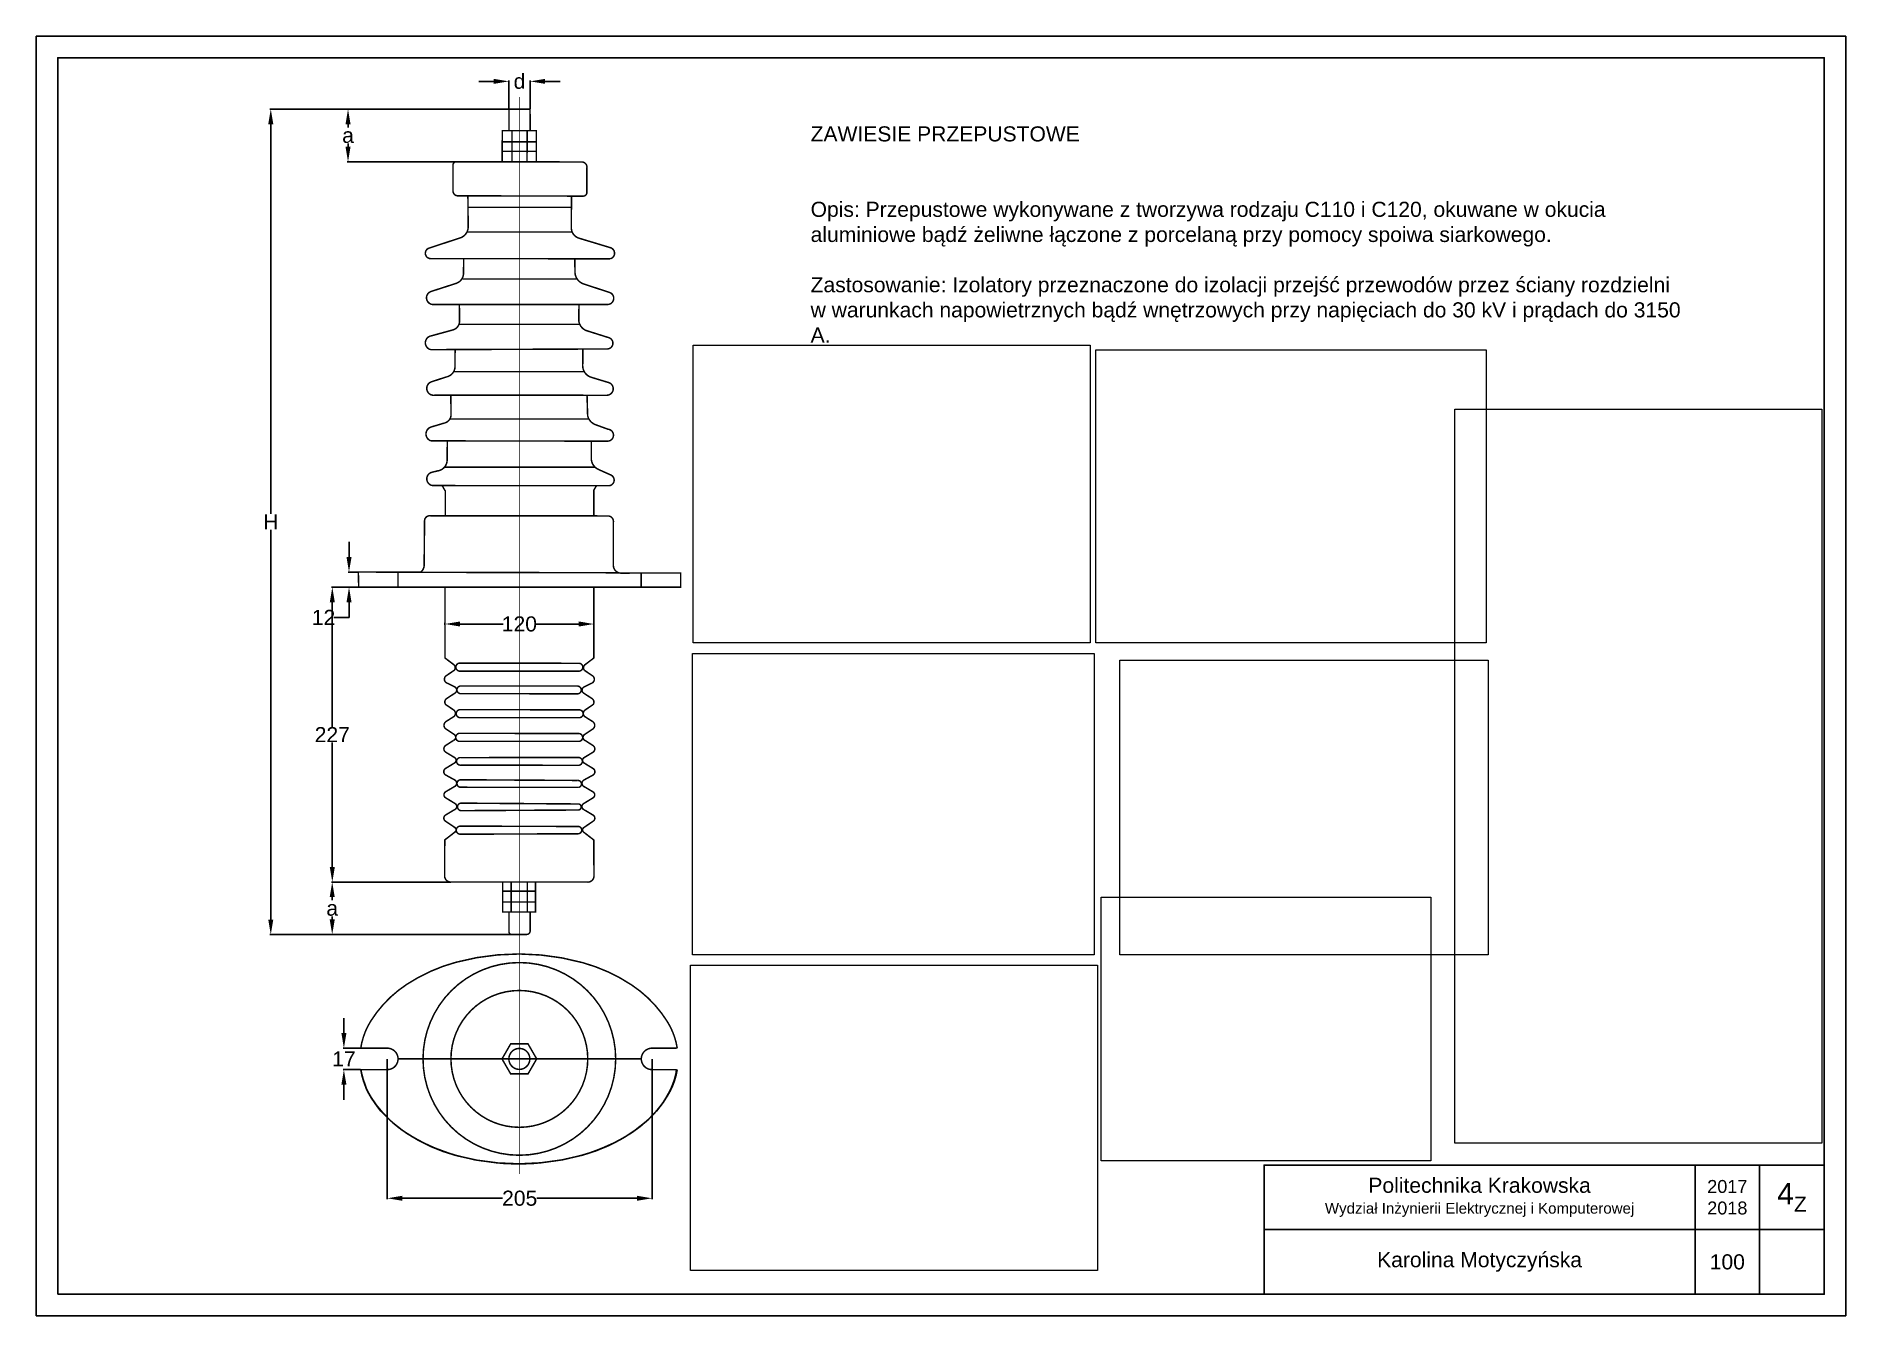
# Model space of a CAD drawing. Header units: inches. Extents: x 14 to 434, y 9 to 306.
import ezdxf

# ---------------------------------------------------------------- set-up
doc = ezdxf.new("R2010")
doc.units = ezdxf.units.IN
doc.header["$MEASUREMENT"] = 0
doc.linetypes.add('ACAD_ISO10W100', pattern=[18, 12, -3, 0, -3])
doc.layers.add('RENDER2', color=7, linetype='Continuous')
doc.layers.add('RYSUNEK', color=7, linetype='Continuous')
doc.layers.add('rendery', color=7, linetype='Continuous', true_color=0xffffff)
doc.styles.get("Standard").update_dxf_attribs({"font": 'arial.ttf'})
doc.dimstyles.get("Standard").update_dxf_attribs({"dimtxt": 3.5, "dimasz": 3.5, "dimexe": 0.18, "dimexo": 0.0625, "dimgap": 0.09, "dimtad": 0, "dimtih": 1, "dimtoh": 1, "dimdec": 4, "dimzin": 0, "dimdsep": 46, "dimtxsty": 'Standard', "dimcen": 0.09, "dimadec": 0, "dimazin": 0, "dimtfac": 1, "dimtdec": 4, "dimtofl": 0, "dimtmove": 0, "dimatfit": 3, "dimfxl": 1, "dimtolj": 1, "dimtzin": 0, "dimarcsym": 0})
picture_1 = doc.add_image_def('image1.jpg', size_in_pixel=(275, 550))
picture_2 = doc.add_image_def('image2.jpeg', size_in_pixel=(800, 600))
picture_3 = doc.add_image_def('image3.jpeg', size_in_pixel=(800, 600))
picture_4 = doc.add_image_def('image4.jpeg', size_in_pixel=(800, 600))
picture_5 = doc.add_image_def('image5.jpg', size_in_pixel=(1600, 1280))
picture_6 = doc.add_image_def('image6.jpg', size_in_pixel=(1600, 1280))
picture_7 = doc.add_image_def('image7.jpeg', size_in_pixel=(800, 600))

# ---------------------------------------------------------------- blocks, each defined once
blk = doc.blocks.new('*D1')
at = {"layer": 'RYSUNEK', "color": 0, "lineweight": -2, "transparency": 16777216}
for p, q in [((119.84, 295.3), (116.34, 295.3)), ((123.34, 288.92), (123.34, 295.48)), ((128.25, 288.92), (128.25, 295.48)), ((131.75, 295.3), (135.25, 295.3))]:
    blk.add_line(p, q, dxfattribs=at)
at = {"layer": 'RYSUNEK', "color": 0, "lineweight": 18, "transparency": 16777216}
for points in [[(119.84, 295.88), (119.84, 294.72), (123.34, 295.3)], [(131.75, 295.88), (131.75, 294.72), (128.25, 295.3)]]:
    blk.add_solid(points, dxfattribs=at)
at = {"layer": 'RYSUNEK', "color": 0, "transparency": 16777216, "insert": (125.8, 295.3), "char_height": 3.5, "attachment_point": 5}
blk.add_mtext('\\A1;d', dxfattribs=at)
blk = doc.blocks.new('*D2')
at = {"layer": 'RYSUNEK', "color": 0, "lineweight": -2, "transparency": 16777216}
for p, q in [((123.28, 288.86), (85.82, 288.86)), ((86, 285.36), (86, 284.62)), ((86, 280.13), (86, 280.88)), ((111.08, 276.63), (85.82, 276.63))]:
    blk.add_line(p, q, dxfattribs=at)
at = {"layer": 'RYSUNEK', "color": 0, "lineweight": 18, "transparency": 16777216}
for points in [[(85.42, 285.36), (86.59, 285.36), (86, 288.86)], [(85.42, 280.13), (86.59, 280.13), (86, 276.63)]]:
    blk.add_solid(points, dxfattribs=at)
at = {"layer": 'RYSUNEK', "color": 0, "transparency": 16777216, "insert": (86, 282.75), "char_height": 3.5, "attachment_point": 5}
blk.add_mtext('\\A1;a', dxfattribs=at)
blk = doc.blocks.new('*D3')
at = {"layer": 'RYSUNEK', "color": 0, "lineweight": -2, "transparency": 16777216}
for p, q in [((108.5, 169.6), (108.5, 169.17)), ((112, 169.35), (121.99, 169.35)), ((139.55, 169.35), (129.56, 169.35)), ((143.05, 169.57), (143.05, 169.17))]:
    blk.add_line(p, q, dxfattribs=at)
at = {"layer": 'RYSUNEK', "color": 0, "lineweight": 18, "transparency": 16777216}
for points in [[(112, 169.94), (112, 168.77), (108.5, 169.35)], [(139.55, 169.94), (139.55, 168.77), (143.05, 169.35)]]:
    blk.add_solid(points, dxfattribs=at)
at = {"layer": 'RYSUNEK', "color": 0, "transparency": 16777216, "insert": (125.77, 169.35), "char_height": 3.5, "attachment_point": 5}
blk.add_mtext('\\A1;120', dxfattribs=at)
blk = doc.blocks.new('*D4')
at = {"layer": 'RYSUNEK', "color": 0, "lineweight": -2, "transparency": 16777216}
for p, q in [((86.23, 184.92), (86.23, 188.42)), ((88.33, 181.42), (86.05, 181.42)), ((88.42, 177.89), (86.05, 177.89)), ((86.23, 174.39), (86.23, 170.89)), ((86.23, 170.89), (82.73, 170.89))]:
    blk.add_line(p, q, dxfattribs=at)
at = {"layer": 'RYSUNEK', "color": 0, "lineweight": 18, "transparency": 16777216}
for points in [[(85.65, 184.92), (86.82, 184.92), (86.23, 181.42)], [(85.65, 174.39), (86.82, 174.39), (86.23, 177.89)]]:
    blk.add_solid(points, dxfattribs=at)
at = {"layer": 'RYSUNEK', "color": 0, "transparency": 16777216, "insert": (80.32, 170.89), "char_height": 3.5, "attachment_point": 5}
blk.add_mtext('\\A1;12', dxfattribs=at)
blk = doc.blocks.new('*D5')
at = {"layer": 'RYSUNEK', "color": 0, "lineweight": -2, "transparency": 16777216}
for p, q in [((88.42, 177.89), (82.17, 177.89)), ((82.35, 174.39), (82.35, 145.52)), ((82.35, 112.96), (82.35, 141.83)), ((109.88, 109.46), (82.17, 109.46))]:
    blk.add_line(p, q, dxfattribs=at)
at = {"layer": 'RYSUNEK', "color": 0, "lineweight": 18, "transparency": 16777216}
for points in [[(81.77, 174.39), (82.94, 174.39), (82.35, 177.89)], [(81.77, 112.96), (82.94, 112.96), (82.35, 109.46)]]:
    blk.add_solid(points, dxfattribs=at)
at = {"layer": 'RYSUNEK', "color": 0, "transparency": 16777216, "insert": (82.35, 143.68), "char_height": 3.5, "attachment_point": 5}
blk.add_mtext('\\A1;227', dxfattribs=at)
blk = doc.blocks.new('*D6')
at = {"layer": 'RYSUNEK', "color": 0, "lineweight": -2, "transparency": 16777216}
for p, q in [((109.68, 109.46), (82.15, 109.46)), ((82.33, 105.96), (82.33, 105.24)), ((82.33, 100.78), (82.33, 101.5)), ((125.66, 97.28), (82.15, 97.28))]:
    blk.add_line(p, q, dxfattribs=at)
at = {"layer": 'RYSUNEK', "color": 0, "lineweight": 18, "transparency": 16777216}
for points in [[(81.75, 105.96), (82.92, 105.96), (82.33, 109.46)], [(81.75, 100.78), (82.92, 100.78), (82.33, 97.28)]]:
    blk.add_solid(points, dxfattribs=at)
at = {"layer": 'RYSUNEK', "color": 0, "transparency": 16777216, "insert": (82.33, 103.37), "char_height": 3.5, "attachment_point": 5}
blk.add_mtext('\\A1;a', dxfattribs=at)
blk = doc.blocks.new('*D7')
at = {"layer": 'RYSUNEK', "color": 0, "lineweight": -2, "transparency": 16777216}
for p, q in [((123.28, 288.86), (67.89, 288.86)), ((68.07, 285.36), (68.07, 194.9)), ((68.07, 100.75), (68.07, 191.22)), ((123.9, 97.25), (67.89, 97.25))]:
    blk.add_line(p, q, dxfattribs=at)
at = {"layer": 'RYSUNEK', "color": 0, "lineweight": 18, "transparency": 16777216}
for points in [[(67.49, 285.36), (68.66, 285.36), (68.07, 288.86)], [(67.49, 100.75), (68.66, 100.75), (68.07, 97.25)]]:
    blk.add_solid(points, dxfattribs=at)
at = {"layer": 'RYSUNEK', "color": 0, "transparency": 16777216, "insert": (68.07, 193.06), "char_height": 3.5, "attachment_point": 5}
blk.add_mtext('\\A1;H', dxfattribs=at)
blk = doc.blocks.new('*D8')
at = {"layer": 'RYSUNEK', "color": 0, "lineweight": -2, "transparency": 16777216}
for p, q in [((95.12, 68.35), (95.12, 35.88)), ((156.56, 68.35), (156.56, 35.88)), ((98.62, 36.06), (121.84, 36.06)), ((153.06, 36.06), (129.84, 36.06))]:
    blk.add_line(p, q, dxfattribs=at)
at = {"layer": 'RYSUNEK', "color": 0, "lineweight": 18, "transparency": 16777216}
for points in [[(98.62, 36.64), (98.62, 35.48), (95.12, 36.06)], [(153.06, 36.64), (153.06, 35.48), (156.56, 36.06)]]:
    blk.add_solid(points, dxfattribs=at)
at = {"layer": 'RYSUNEK', "color": 0, "transparency": 16777216, "insert": (125.84, 36.06), "char_height": 3.5, "attachment_point": 5}
blk.add_mtext('\\A1;205', dxfattribs=at)
blk = doc.blocks.new('*D9')
at = {"layer": 'RYSUNEK', "color": 0, "lineweight": -2, "transparency": 16777216}
for p, q in [((85.04, 74.4), (85.04, 77.9)), ((88.9, 70.9), (84.86, 70.9)), ((88.9, 65.93), (84.86, 65.93)), ((85.04, 62.43), (85.04, 58.93))]:
    blk.add_line(p, q, dxfattribs=at)
at = {"layer": 'RYSUNEK', "color": 0, "lineweight": 18, "transparency": 16777216}
for points in [[(84.46, 74.4), (85.63, 74.4), (85.04, 70.9)], [(84.46, 62.43), (85.63, 62.43), (85.04, 65.93)]]:
    blk.add_solid(points, dxfattribs=at)
at = {"layer": 'RYSUNEK', "color": 0, "transparency": 16777216, "insert": (85.04, 68.41), "char_height": 3.5, "attachment_point": 5}
blk.add_mtext('\\A1;17', dxfattribs=at)

msp = doc.modelspace()

# ---------------------------------------------------------------- linework, layer by layer
for p, q in [((398.62668, 13.78427), (398.62668, 43.78427)), ((413.62668, 13.78427), (413.62668, 43.78427)), ((298.62668, 28.78427), (428.62668, 28.78427))]:
    msp.add_line(p, q)
for points in [[(13.62668, 8.78427), (433.62668, 8.78427), (433.62668, 305.78427), (13.62668, 305.78427)], [(18.62668, 13.78427), (428.62668, 13.78427), (428.62668, 300.78427), (18.62668, 300.78427)], [(298.62668, 13.78427), (428.62668, 13.78427), (428.62668, 43.78427), (298.62668, 43.78427)]]:
    msp.add_lwpolyline(points, close=True)
at = {"layer": 'RYSUNEK'}
msp.add_line((97.6088, 68.41241), (154.07124, 68.41241), dxfattribs=at)
at = {"layer": 'RYSUNEK', "linetype": 'ACAD_ISO10W100', "const_width": 0.18}
msp.add_lwpolyline([(125.76429, 291.63376), (125.76429, 41.67894)], dxfattribs=at)
at = {"layer": 'RYSUNEK', "const_width": 0.35}
for points in [[(123.37286, 283.87654), (123.34435, 288.86177), (128.24788, 288.86177), (128.27639, 283.93352)], [(121.77716, 276.63519), (121.80545, 283.87349), (129.70012, 283.84521), (129.70012, 276.60692)], [(121.86205, 281.24395), (129.67182, 281.27223)], [(124.04086, 283.76039), (124.06916, 276.60692)], [(127.5779, 283.84521), (127.5496, 276.46555)], [(121.83375, 279.06681), (129.75671, 279.06681)], [(113.91347, 266.05539), (137.89998, 266.05539)], [(113.76631, 260.32068), (138.04714, 260.32068)], [(112.58906, 249.43946), (139.15766, 249.43946)], [(111.87498, 238.90993), (139.72152, 238.90993)], [(110.58656, 227.90404), (140.8842, 227.90404)], [(109.70095, 216.91977), (141.87717, 216.91977)], [(108.50424, 205.76184), (143.33991, 205.76184)], [(107.89563, 201.3831), (108.58915, 200.19513), (108.57264, 194.56877)], [(143.62487, 201.38443), (143.03964, 200.40092), (143.06624, 194.52644)], [(102.71703, 181.35253), (148.86636, 181.24222)], [(109.87286, 109.4534), (141.60092, 109.4534)], [(121.90331, 109.48523), (121.90331, 102.49153), (129.50984, 102.49153), (129.50984, 109.40605)], [(123.88417, 109.32688), (123.88417, 102.51792)], [(127.63462, 109.43244), (127.63462, 102.49153)], [(121.85048, 104.84035), (129.45701, 104.84035)], [(121.95613, 107.34753), (129.50984, 107.34753)], [(95.12142, 70.89979), (88.96611, 70.89979)], [(156.55862, 70.89979), (162.27442, 70.89979)], [(95.12142, 65.92503), (88.96603, 65.92503)], [(156.55862, 65.92503), (162.27444, 65.92503)]]:
    msp.add_lwpolyline(points, dxfattribs=at)
for points in [[(111.17566, 276.63146), (140.24397, 276.59621, -0.446154359), (141.44339, 275.25671), (141.44339, 269.54621, -0.390244895), (140.63202, 268.66496), (111.49316, 268.73546, -0.412572182), (110.36429, 269.86346), (110.36429, 275.85596, -0.414438463), (111.14038, 276.63146, -0.219081463)], [(137.86004, 268.63465), (137.83149, 261.32021, 0.335708029), (139.66118, 258.8825), (146.90818, 256.69572, -0.764575236), (146.83643, 254.11462), (105.19916, 254.15651, -0.862722435), (104.83838, 256.60794), (112.0901, 258.98728, 0.33211638), (113.88777, 261.71484), (113.82186, 268.75697)], [(112.84166, 254.11876), (112.80692, 250.76136, -0.320712026), (111.08725, 248.40797), (105.29272, 246.5402, 0.816731659), (105.62918, 243.51442), (146.22827, 243.51442, 0.888486289), (146.56472, 246.35343), (140.73281, 248.25855, -0.306922577), (138.67669, 250.91078), (138.6393, 253.97393)], [(111.84585, 243.48622), (111.88234, 239.67064, -0.343700898), (110.29448, 237.59289), (105.30782, 236.22692, 0.827276557), (105.23079, 233.03084), (146.14139, 233.18905, 0.862216989), (146.52158, 235.81035), (141.46505, 237.40593, -0.355358092), (139.5641, 240.29316), (139.60212, 243.40832)], [(110.85252, 233.05323), (110.82811, 229.10223, -0.353070624), (108.8755, 226.71211), (105.38276, 225.57626, 0.941434826), (106.19088, 222.46471), (146.04099, 222.44259, 0.905125248), (146.34142, 225.4347), (142.47233, 226.60701, -0.340282352), (140.47537, 229.4006), (140.5081, 233.06409)], [(109.85247, 222.39305), (109.91836, 217.98201, -0.347778794), (108.40296, 216.00692), (105.30627, 215.08521, 0.729943348), (105.24038, 211.85922), (146.22209, 211.79338, 0.955014026), (146.35386, 214.55851), (143.45484, 215.6119, -0.256973248), (141.61, 217.71866), (141.47823, 222.39305)], [(109.04439, 211.777), (109.00303, 207.39628, -0.379065961), (106.72827, 204.87531), (105.52886, 204.58601, 0.79863269), (105.49124, 201.51069)], [(105.46533, 201.4848), (146.45762, 201.44236, 0.783028624), (147.06943, 203.90805), (144.14527, 205.21248, -0.272829958), (142.47432, 207.56045), (142.47432, 211.81288)], [(108.50134, 177.85213), (108.50134, 161.46807), (110.5012, 159.9534, -0.4297903), (110.65109, 158.60541), (108.80243, 157.35728, 0.626214425), (109.05225, 155.60988), (110.75102, 154.76115, -0.618245969), (110.75102, 153.26338), (108.90235, 152.06517, 0.433966564), (108.65254, 150.66726), (110.50272, 149.41214, -0.542640774), (110.47124, 147.80782), (108.77124, 146.73828, 0.492392856), (108.61384, 145.07105), (110.62864, 143.71838, -0.621532368), (110.43976, 142.30281), (108.6768, 141.17035, 0.571919661), (108.73976, 139.56603), (110.73337, 138.35451, -0.583230577), (110.69355, 137.08123), (108.64279, 135.82785, 0.595002137), (108.72243, 134.27604), (110.75328, 133.16192, -0.635538799), (110.65373, 131.59021), (108.6667, 130.41681, 0.598778434), (108.72688, 128.97361), (110.85322, 127.67071, -0.617677411), (110.73287, 126.2676), (108.64664, 125.02484, 0.521345102), (108.54634, 123.64177), (110.78015, 122.1271, -0.493749853), (110.84078, 121.07696), (108.45593, 119.23921), (108.41786, 110.89199, 0.436593342), (109.94531, 109.46313), (109.94531, 109.46313, 0.471409042), (109.94531, 109.46313), (109.94531, 109.46313)], [(143.05492, 177.83298), (143.04089, 161.44892), (141.03973, 159.93597, 0.4297903), (140.88869, 158.58811), (142.73628, 157.33839, -0.626214425), (142.48496, 155.59121), (140.78547, 154.74393, 0.618245969), (140.78418, 153.24617), (142.63182, 152.04638, -0.433966564), (142.88044, 150.64825), (141.02919, 149.39472, 0.542640774), (141.05929, 147.79037), (142.75837, 146.71937, -0.492392856), (142.91435, 145.052), (140.89838, 143.70107, 0.621532368), (141.08606, 142.28533), (142.84805, 141.15136, -0.571919661), (142.78371, 139.5471), (140.78907, 138.33729, 0.583230577), (140.8278, 137.06397), (142.87748, 135.80883, -0.595002137), (142.79651, 134.25709), (140.76471, 133.14471, 0.635538799), (140.86292, 131.57292), (142.84894, 130.39782, -0.598778434), (142.78752, 128.95467), (140.66006, 127.6536, 0.617677411), (140.77922, 126.25038), (142.86438, 125.00584, -0.521345102), (142.96349, 123.62268), (140.72839, 122.10993, 0.493749853), (140.66686, 121.05983), (143.05013, 119.22004), (143.08106, 110.87279, -0.428675499), (141.59642, 109.44524), (141.59642, 109.44524, -0.471409042), (141.59642, 109.44524), (141.59642, 109.44524)], [(123.34802, 102.4298), (123.34802, 97.97269, 0.368401804), (123.96235, 97.25207), (127.48804, 97.30545, 0.443161923), (128.26262, 98.1862), (128.28933, 102.4298)], [(95.12142, 65.92503, 1), (95.12142, 70.89979)], [(156.55862, 70.89979, 1), (156.55862, 65.92503)]]:
    msp.add_lwpolyline(points, format="xyb", dxfattribs=at)
for points in [[(105.10343, 194.4789), (146.30516, 194.43623, -0.459077919), (147.58605, 192.94302), (147.58605, 182.95979, 0.434779754), (149.50737, 181.16793), (163.21518, 181.20007), (163.21518, 177.90267), (88.47765, 177.89069), (88.39437, 181.41695), (102.83429, 181.37283, 0.255529179), (103.67272, 183.16198), (103.75972, 193.29032, -0.445368273)], [(111.92539, 160.28307), (139.5581, 160.23563, -1.023102736), (139.55465, 158.41382), (111.97286, 158.4091, -0.974985906)], [(112.08163, 154.95533), (139.19637, 154.94791, -1.071834878), (139.14705, 153.14917), (112.05034, 153.18881, -0.889665382)], [(112.00925, 149.47962), (139.64196, 149.43218, -1.023102736), (139.63851, 147.61037), (112.05673, 147.60565, -0.974985906)], [(111.88723, 143.98075), (139.51995, 143.9333, -1.023102736), (139.5165, 142.11149), (111.93471, 142.10677, -0.974985906)], [(112.19971, 138.3375), (139.45012, 138.38041, -1.023102736), (139.44667, 136.5586), (112.11033, 136.59087, -1.094575633)], [(112.09602, 133.19934), (139.3367, 133.04232, -0.907453754), (139.54626, 131.43151), (111.99388, 131.46417, -0.860511173)], [(112.23165, 127.77544), (139.40118, 127.58169, -1.010771117), (139.4173, 126.18028), (112.27182, 126.02916, -0.959412146)], [(112.01722, 122.43894), (139.51944, 122.35787, -0.873923849), (139.48126, 120.66633), (112.06469, 120.56496, -0.974985906)], [(148.12335, 68.41241, 1), (103.40524, 68.41241, 1)], [(141.64276, 68.41241, 1), (109.88583, 68.41241, 1)], [(128.19546, 68.41241, 1), (123.33313, 68.41241, 1)]]:
    msp.add_lwpolyline(points, format="xyb", close=True, dxfattribs=at)
at = {"layer": 'RYSUNEK', "lineweight": 18, "const_width": 0.35}
for points in [[(97.59125, 177.89215), (97.60193, 181.38881)], [(154.05369, 177.9012), (154.04601, 181.17857)]]:
    msp.add_lwpolyline(points, dxfattribs=at)
for points in [[(88.95387, 70.90067, -0.10419662), (91.31423, 77.24895, -0.10714806), (99.63773, 85.71178, -0.079271257), (111.05821, 90.83935, -0.066786483), (125.76429, 92.76826, -0.066786483), (140.45872, 90.75245, -0.079271257), (151.84869, 85.55745, -0.10714806), (160.12201, 77.04556, -0.101295484), (162.41695, 70.87)], [(88.95387, 65.92415, 0.10419662), (91.31423, 59.57587, 0.10714806), (99.63773, 51.11303, 0.079271257), (111.05821, 45.98546, 0.066786483), (125.76429, 44.05656, 0.066786483), (140.45872, 46.07237, 0.079271257), (151.84869, 51.26737, 0.10714806), (160.12201, 59.77926, 0.101295484), (162.41695, 65.95481)]]:
    msp.add_lwpolyline(points, format="xyb", dxfattribs=at)
at = {"layer": 'RYSUNEK', "const_width": 0.35}
msp.add_lwpolyline([(123.75219, 71.89748), (121.74008, 68.41241), (123.75219, 64.92733), (127.7764, 64.92733), (129.78851, 68.41241), (127.7764, 71.89748)], close=True, dxfattribs=at)
at = {"layer": 'RYSUNEK'}
msp.add_ellipse((125.62025, 68.41224), major_axis=(-36.84684, -0.00017), ratio=0.661002793, start_param=6.385475936, end_param=9.322473202, dxfattribs=at)

# ---------------------------------------------------------------- texts
at = {"attachment_point": 5}
for s, width, insert, char_height in [('Politechnika Krakowska\\P{\\H0.71429x;Wydział Inżynierii Elektrycznej i Komputerowej }', 100, (348.62668, 36.28427), 3.5), ('2017\\P2018', 15, (406.12668, 36.28427), 3), ('\\A1;4{\\H0.7x;\\S^ Z;}', 15, (421.12668, 36.28427), 5)]:
    msp.add_mtext_dynamic_manual_height_columns(s, width=width, gutter_width=17.5, heights=[0], dxfattribs=dict(at, insert=insert, char_height=char_height))
at = {"lineweight": 18, "char_height": 3.5, "attachment_point": 5}
for s, width, insert in [('Karolina Motyczyńska', 100, (348.62668, 21.28427)), ('100', 15, (406.12668, 21.28427))]:
    msp.add_mtext_dynamic_manual_height_columns(s, width=width, gutter_width=17.5, heights=[0], dxfattribs=dict(at, insert=insert))
at = {"layer": 'RYSUNEK', "lineweight": 18, "insert": (193.3665, 284.85767), "char_height": 3.5, "attachment_point": 1}
msp.add_mtext_dynamic_manual_height_columns('ZAWIESIE PRZEPUSTOWE ^J^J^JOpis: Przepustowe wykonywane z tworzywa rodzaju C110 i C120, okuwane w okucia aluminiowe bądź żeliwne łączone z porcelaną przy pomocy spoiwa siarkowego. ^J\\PZastosowanie: Izolatory przeznaczone do izolacji przejść przewodów przez ściany rozdzielni w warunkach napowietrznych bądź wnętrzowych przy napięciach do 30 kV i prądach do 3150 A. ', width=202.4371565, gutter_width=1, heights=[0], dxfattribs=at)

# ---------------------------------------------------------------- dimensions: what is measured, and where the dimension line sits
at = {"layer": 'RYSUNEK'}
dim = msp.add_linear_dim(base=(128.24788, 295.29855), p1=(123.34435, 288.86177), p2=(128.24788, 288.86177), text='d', dimstyle='Standard', dxfattribs=at)
dim.commit()
dim.dimension.update_dxf_attribs({"geometry": '*D1', "text_midpoint": (125.79611, 295.29855), "dimtype": 160})
for base, p1, p2, text, picture, middle in [((68.07482, 97.25207), (123.34435, 288.86177), (123.96235, 97.25207), 'H', '*D7', (68.07482, 193.05692)), ((86.00306, 276.63146), (123.34435, 288.86177), (111.14038, 276.63146), 'a', '*D2', (86.00306, 282.74662)), ((86.23265, 177.89069), (88.39437, 181.41695), (88.47765, 177.89069), '12', '*D4', (80.31847, 170.89069)), ((82.35211, 109.46313), (88.47765, 177.89069), (109.94531, 109.46313), '227', '*D5', (82.35211, 143.67691)), ((82.33305, 97.27876), (109.74231, 109.46313), (125.72519, 97.27876), 'a', '*D6', (82.33305, 103.37095)), ((85.04284, 65.92503), (88.96611, 70.89979), (88.96603, 65.92503), '17', '*D9', (85.04284, 68.41241))]:
    dim = msp.add_linear_dim(base=base, p1=p1, p2=p2, angle=90, text=text, dimstyle='Standard', dxfattribs=at)
    dim.commit()
    dim.dimension.update_dxf_attribs({"geometry": picture, "text_midpoint": middle})
for base, p1, p2, text, picture, middle in [((143.04789, 169.3527), (108.50134, 169.6601), (143.04789, 169.63052), '120', '*D3', (125.77462, 169.3527)), ((156.55862, 36.05942), (95.12142, 68.41241), (156.55862, 68.41241), '205', '*D8', (125.84002, 36.05942))]:
    dim = msp.add_linear_dim(base=base, p1=p1, p2=p2, text=text, dimstyle='Standard', dxfattribs=at)
    dim.commit()
    dim.dimension.update_dxf_attribs({"geometry": picture, "text_midpoint": middle})

# ---------------------------------------------------------------- pictures from other files: only their frames are drawn
at = {"layer": 'RENDER2', "color": 7, "lineweight": 18, "true_color": 0xffffff}
image = msp.add_image(picture_1, insert=(342.86765, 48.88672), size_in_units=(85.16719, 170.33439), dxfattribs=at)
image.dxf.flags = 7
at = {"layer": 'rendery', "lineweight": 18}
image = msp.add_image(picture_7, insert=(166.09563, 164.9499), size_in_units=(92.15437, 69.11578), dxfattribs=at)
image.dxf.flags = 7
image = msp.add_image(picture_4, insert=(259.52836, 165.01506), size_in_units=(90.6231, 67.96733), dxfattribs=at)
image.dxf.flags = 7
image = msp.add_image(picture_3, insert=(165.91639, 92.59842), size_in_units=(93.22942, 69.92206), dxfattribs=at)
image.dxf.flags = 7
image = msp.add_image(picture_5, insert=(265.13645, 92.59842), size_in_units=(85.4718, 68.37744), dxfattribs=at)
image.dxf.flags = 7
image = msp.add_image(picture_6, insert=(260.82253, 44.75172), size_in_units=(76.4548, 61.16384), dxfattribs=at)
image.dxf.flags = 7
image = msp.add_image(picture_2, insert=(165.485, 19.31969), size_in_units=(94.47801, 70.8585), dxfattribs=at)
image.dxf.flags = 7

doc.saveas('drawing.dxf')
